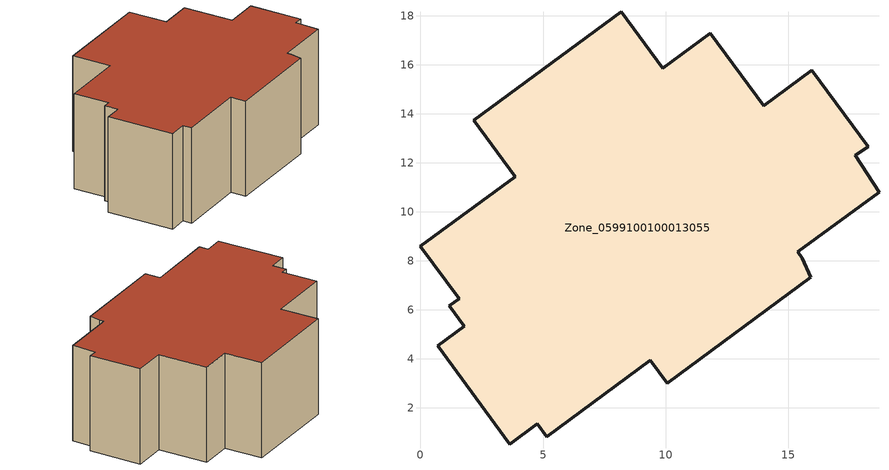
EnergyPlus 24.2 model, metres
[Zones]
Zone_0599100100013055
 floor ground (C_G): 15.39,8.37 15.58,8.11 15.92,7.33 10.06,3.02 9.38,3.94 5.15,0.82 4.76,1.36 3.65,0.52 0.69,4.53 1.79,5.33 1.18,6.16 1.58,6.46 0,8.6 3.86,11.44 2.16,13.74 8.19,18.16 9.88,15.87 11.81,17.29 13.99,14.32 15.96,15.77 18.26,12.65 17.74,12.3 18.7,10.81 z0
 wall outside (C_F): 9.88,15.87 8.19,18.16 2.16,13.74 3.86,11.44 0,8.6 1.58,6.46 1.18,6.16 1.79,5.33 0.69,4.53 3.65,0.52 4.76,1.36 5.15,0.82 9.38,3.94 10.06,3.02 15.92,7.33 15.58,8.11 15.39,8.37 18.7,10.81 17.74,12.3 18.26,12.65 15.96,15.77 13.99,14.32 11.81,17.29 9.88,15.87 z0:7.1
 roof outside (C_R): 15.58,8.11 15.39,8.37 18.7,10.81 17.74,12.3 18.26,12.65 15.96,15.77 13.99,14.32 11.81,17.29 9.88,15.87 8.19,18.16 2.16,13.74 3.86,11.44 0,8.6 1.58,6.46 1.18,6.16 1.79,5.33 0.69,4.53 3.65,0.52 4.76,1.36 5.15,0.82 9.38,3.94 10.06,3.02 15.92,7.33 z7.1
[BUILDING]
Pand.0599100100013055: North Axis=0; Terrain=City; Loads Convergence Tolerance Value=0.04; Temperature Convergence Tolerance Value=0.4; Solar Distribution=FullExterior; Maximum Number of Warmup Days=25; Minimum Number of Warmup Days=1
[Site:Location]
Rotterdam.The.Hague.AP_ZH_NLD Design_Conditions: Latitude=51.96; Longitude=4.45; Time Zone=1; Elevation=-4.5
[SITE:GROUNDTEMPERATURE:BUILDINGSURFACE]
18, 18, 18, 18, 18, 18, 18, 18, 18, 18, 18, 18
[MATERIAL] Thermal Absorptance=0.9; Solar Absorptance=0.7; Visible Absorptance=0.7
Name | Roughness | Thickness | Conductivity | Density | Specific Heat
G.D.2015-2018 | MediumSmooth | 0.15 | 0.0428571 | 540 | 1210
F.D.2015-2018 | Rough | 0.3 | 0.0666667 | 1920 | 840
R.D.2015-2018 | MediumRough | 0.2 | 0.0333333 | 1500 | 1000
[CONSTRUCTION]
C_G: G.D.2015-2018
C_F: F.D.2015-2018
C_R: R.D.2015-2018
[ZONE]
Zone_0599100100013055: Type=1; Multiplier=1; Ceiling Height=Autocalculate; Volume=Autocalculate; Floor Area=autocalculate; Part of Total Floor Area=Yes
[ZONEINFILTRATION:DESIGNFLOWRATE]
Infil_Zone_0599100100013055: Zone or ZoneList or Space or SpaceList=Zone_0599100100013055; Schedule=AlwaysOn; Design Flow Rate Calculation Method=Flow/Area; Flow Rate per Floor Area=0.0021; Constant Term Coefficient=1; Temperature Term Coefficient=0; Velocity Term Coefficient=0; Velocity Squared Term Coefficient=0
[HVACTEMPLATE:ZONE:IDEALLOADSAIRSYSTEM]
Zone_0599100100013055: Maximum Heating Supply Air Temperature=50; Minimum Cooling Supply Air Temperature=13; Maximum Heating Supply Air Humidity Ratio=0.0156; Minimum Cooling Supply Air Humidity Ratio=0.0077; Heating Limit=NoLimit; Cooling Limit=NoLimit; Dehumidification Control Type=ConstantSensibleHeatRatio; Cooling Sensible Heat Ratio=0.7; Dehumidification Setpoint=60; Humidification Control Type=None; Humidification Setpoint=30; Outdoor Air Method=None; Outdoor Air Flow Rate per Person=0.00944; Outdoor Air Flow Rate per Zone Floor Area=0; Outdoor Air Flow Rate per Zone=0; Demand Controlled Ventilation Type=None; Outdoor Air Economizer Type=NoEconomizer; Heat Recovery Type=None; Sensible Heat Recovery Effectiveness=0.7; Latent Heat Recovery Effectiveness=0.65
[ZONECONTROL:THERMOSTAT]
ThermostatControl_Zone_0599100100013055: Zone or ZoneList=Zone_0599100100013055; Control Type Schedule=DualSetpointControlType; Control 1=Thermostat_Zone_0599100100013055; Temperature Difference Between Cutout And Setpoint=0
[THERMOSTATSETPOINT:DUALSETPOINT]
Thermostat_Zone_0599100100013055: Heating Setpoint Temperature Schedule=HeatingSetpoint_Zone_0599100100013055; Cooling Setpoint Temperature Schedule=CoolingSetpoint_Zone_0599100100013055
[SCHEDULE:COMPACT]
HeatingSetpoint_Zone_0599100100013055: Through: 12/31, For: AllDays, Until: 24:00, 21
CoolingSetpoint_Zone_0599100100013055: Through: 12/31, For: AllDays, Until: 24:00, 24
DualSetpointControlType: Through: 12/31, For: AllDays, Until: 24:00, 4
AlwaysOn: Through: 12/31, For: AllDays, Until: 24:00, 1
